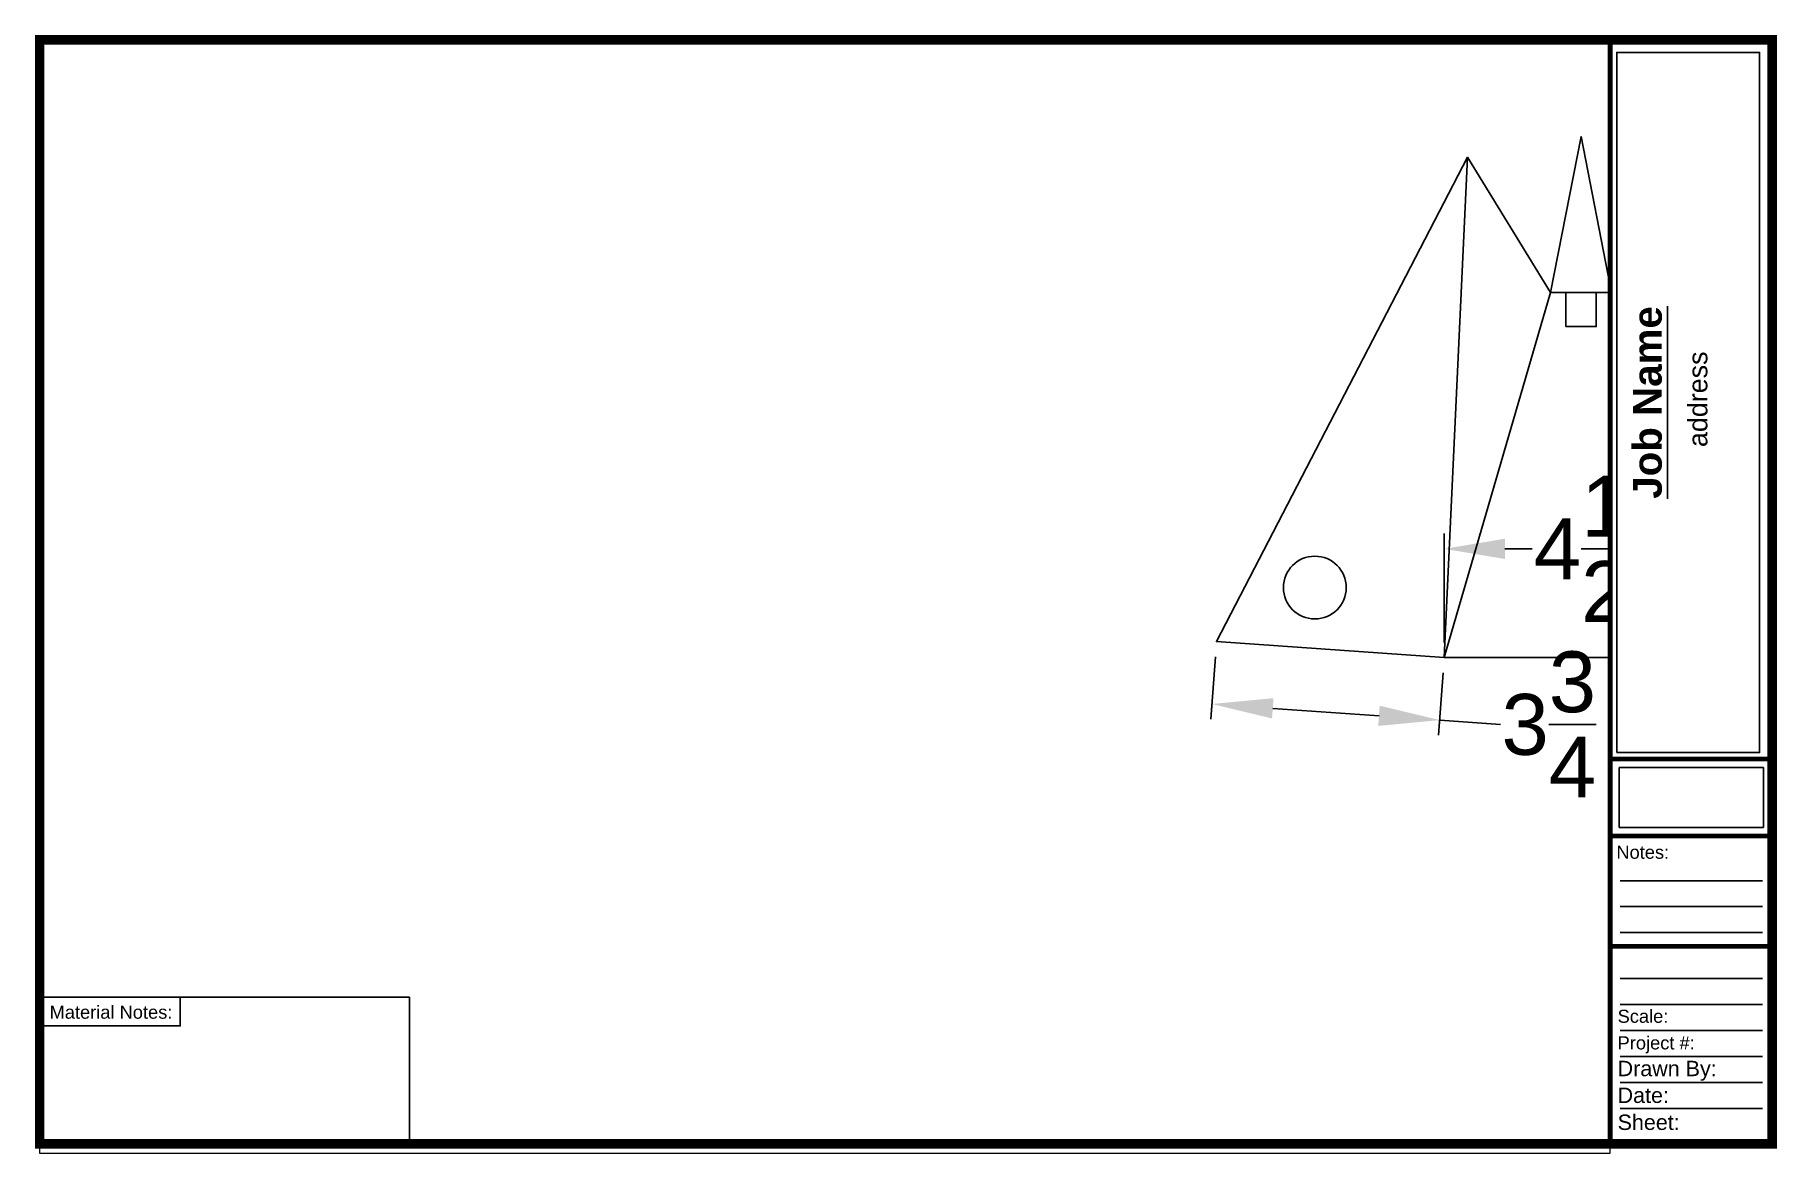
# Paper-space layout 'Layout2' of a CAD drawing. Header units: inches. Extents: x 0.1 to 16.5, y 0 to 10.5.
# The model-space entities are those that its viewports show. They can reach past a viewport. Long polylines and large blocks are cut down to what shows.
import ezdxf

# ---------------------------------------------------------------- set-up
doc = ezdxf.new("R2010")
doc.units = ezdxf.units.IN
doc.header["$MEASUREMENT"] = 0
doc.layers.add('Brakelines', color=253, linetype='Continuous')
doc.styles.get("Standard").update_dxf_attribs({"font": 'arial.ttf'})
doc.dimstyles.get("Standard").update_dxf_attribs({"dimtxt": 1, "dimasz": 1, "dimexe": 0.25, "dimexo": 0.25, "dimgap": 0.09, "dimtad": 0, "dimtih": 1, "dimtoh": 1, "dimdec": 4, "dimzin": 0, "dimdsep": 46, "dimlunit": 5, "dimtxsty": 'Standard', "dimcen": 0.09, "dimadec": 0, "dimazin": 0, "dimtfac": 1, "dimtdec": 4, "dimtofl": 0, "dimtmove": 0, "dimatfit": 3, "dimfxl": 1, "dimtolj": 1, "dimtzin": 0, "dimarcsym": 0})
picture_1 = doc.add_image_def('image1.jpg', size_in_pixel=(240, 100))

# ---------------------------------------------------------------- blocks, each defined once
blk = doc.blocks.new('title block')
for p, q in [((32.306, 31.082), (32.306, 30.998)), ((32.306, 30.998), (32.306, 31.04)), ((32.436, 30.458), (34.237, 30.458)), ((32.436, 30.458), (34.285, 30.458)), ((32.436, 30.121), (34.285, 30.121)), ((32.436, 29.783), (34.285, 29.783)), ((32.306, 29.648), (32.306, 29.563)), ((32.436, 29.185), (34.285, 29.185)), ((32.436, 28.847), (34.285, 28.847)), ((32.436, 28.51), (34.285, 28.51)), ((32.436, 28.172), (34.285, 28.172)), ((32.436, 27.835), (34.285, 27.835)), ((32.436, 27.497), (34.285, 27.497))]:
    blk.add_line(p, q)
at = {"const_width": 0.125}
blk.add_lwpolyline([(11.889, 41.389), (34.414, 41.389), (34.414, 27.038), (11.889, 27.038)], close=True, dxfattribs=at)
at = {"const_width": 0.0625}
for points in [[(32.306, 41.389), (32.306, 27.038)], [(32.306, 32.04), (34.414, 32.04)], [(32.306, 31.04), (34.414, 31.04)], [(32.306, 29.606), (34.414, 29.606)]]:
    blk.add_lwpolyline(points, dxfattribs=at)
for points in [[(32.392, 32.124), (34.248, 32.124), (34.248, 41.223), (32.392, 41.223)], [(16.697, 28.944), (11.889, 28.944), (11.889, 27.038), (16.697, 27.038)], [(11.889, 28.944), (13.716, 28.944), (13.716, 28.571), (11.889, 28.571)]]:
    blk.add_lwpolyline(points, close=True)
at = {"attachment_point": 1, "rotation": 90}
for s, width, insert, char_height in [('\\pxqc;{\\fArial|b1|i0|c0|p34;\\LJob Name}', 9.09934, (32.602, 32.124), 0.375), ('\\pxqc;address', 9.18259, (33.32, 32.124), 0.25)]:
    blk.add_mtext_dynamic_manual_height_columns(s, width=width, gutter_width=1, heights=[0], dxfattribs=dict(at, insert=insert, char_height=char_height))
at = {"attachment_point": 1}
for s, width, insert, char_height in [('Notes:', 1.09702, (32.387, 30.913), 0.17), ('Material Notes:', 1.60794, (12.018, 28.834), 0.17), ('Scale:', 0.69328, (32.403, 28.781), 0.17), ('Project #:', 1.32843, (32.403, 28.435), 0.17), ('Drawn By:', 1.32789, (32.403, 28.117), 0.2), ('Date:', 0.92195, (32.403, 27.769), 0.2), ('Sheet:', 0.75004, (32.403, 27.418), 0.2)]:
    blk.add_mtext_dynamic_manual_height_columns(s, width=width, gutter_width=1, heights=[0], dxfattribs=dict(at, insert=insert, char_height=char_height))
image = blk.add_image(picture_1, insert=(32.422, 31.149), size_in_units=(1.876, 0.782))
image.dxf.flags = 7
blk = doc.blocks.new('*D5')
at = {"layer": 'Brakelines', "color": 0, "lineweight": -2, "transparency": 16777216}
for p, q in [((14.591, 6.684), (14.519, 5.657)), ((18.332, 6.42), (18.26, 5.393)), ((15.534, 5.836), (17.28, 5.713)), ((18.277, 5.643), (19.275, 5.572))]:
    blk.add_line(p, q, dxfattribs=at)
at = {"layer": 'Brakelines', "color": 0, "transparency": 16777216}
for points in [[(15.546, 6.003), (15.522, 5.67), (14.536, 5.907)], [(17.291, 5.879), (17.268, 5.547), (18.277, 5.643)]]:
    blk.add_solid(points, dxfattribs=at)
at = {"layer": 'Defpoints', "color": 0, "transparency": 16777216}
for p in [(14.609, 6.934), (18.35, 6.669), (18.277, 5.643)]:
    blk.add_point(p, dxfattribs=at)
at = {"layer": 'Brakelines', "color": 0, "transparency": 16777216, "insert": (20.07, 5.572), "char_height": 1, "attachment_point": 5}
blk.add_mtext('\\A1;3{\\H1x;\\S3/4;}', dxfattribs=at)
blk = doc.blocks.new('*D6')
at = {"layer": 'Brakelines', "color": 0, "lineweight": -2, "transparency": 16777216}
for p, q in [((18.35, 6.919), (18.35, 8.706)), ((22.85, 6.919), (22.85, 8.706)), ((19.35, 8.456), (19.799, 8.456)), ((21.85, 8.456), (21.4, 8.456))]:
    blk.add_line(p, q, dxfattribs=at)
at = {"layer": 'Brakelines', "color": 0, "transparency": 16777216}
for points in [[(19.35, 8.623), (19.35, 8.29), (18.35, 8.456)], [(21.85, 8.623), (21.85, 8.29), (22.85, 8.456)]]:
    blk.add_solid(points, dxfattribs=at)
at = {"layer": 'Defpoints', "color": 0, "transparency": 16777216}
for p in [(22.85, 8.456), (18.35, 6.669), (22.85, 6.669)]:
    blk.add_point(p, dxfattribs=at)
at = {"layer": 'Brakelines', "color": 0, "transparency": 16777216, "insert": (20.6, 8.456), "char_height": 1, "attachment_point": 5}
blk.add_mtext('\\A1;4{\\H1x;\\S1/2;}', dxfattribs=at)

msp = doc.modelspace()

# ---------------------------------------------------------------- linework, layer by layer
for points in [[(22.8497, 6.66937), (18.3497, 6.66937), (14.60905, 6.93369), (18.73303, 14.89013), (20.0997, 12.66937), (20.5997, 15.22862), (21.0997, 12.66937), (22.46638, 14.89013), (26.59036, 6.93369)], [(20.3497, 12.10687), (20.8497, 12.10687), (20.8497, 12.66937), (20.3497, 12.66937)]]:
    msp.add_lwpolyline(points, close=True)
msp.add_circle((16.22509, 7.82029), 0.51567)
at = {"layer": 'Brakelines'}
for points in [[(18.73303, 14.89013), (18.3497, 6.66937)], [(20.0997, 12.66937), (18.3497, 6.66937)], [(20.0997, 12.66937), (21.0997, 12.66937)], [(21.0997, 12.66937), (22.8497, 6.66937)]]:
    msp.add_lwpolyline(points, dxfattribs=at)

# ---------------------------------------------------------------- dimensions: what is measured, and where the dimension line sits
for p1, p2, distance, picture, middle in [((18.3497, 6.66937), (22.8497, 6.66937), 1.78704, '*D6', (20.5997, 8.45641)), ((14.60905, 6.93369), (18.3497, 6.66937), -1.02942, '*D5', (20.06964, 5.57202))]:
    dim = msp.add_aligned_dim(p1=p1, p2=p2, distance=distance, dimstyle='Standard', dxfattribs=at)
    dim.commit()
    dim.dimension.update_dxf_attribs({"geometry": picture, "text_midpoint": middle})

psp = doc.layouts.new('Layout2')

# ---------------------------------------------------------------- block references
at = {"xscale": 0.7252, "yscale": 0.7252, "zscale": 0.7252}
psp.add_blockref('title block', (-8.524, -19.52), dxfattribs=at)

# ---------------------------------------------------------------- viewports
at = {"layer": '0'}
psp.add_viewport(center=(7.501, 5.248), size=(14.807, 10.4956), view_center_point=(8.17405, 7.67539), view_height=18.2942055, dxfattribs=at)

doc.saveas('drawing.dxf')
